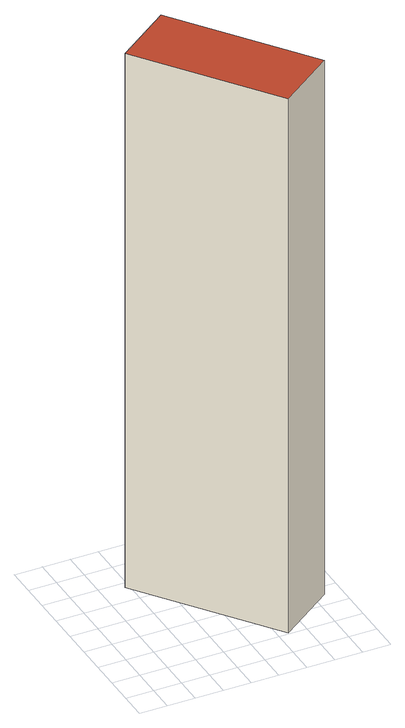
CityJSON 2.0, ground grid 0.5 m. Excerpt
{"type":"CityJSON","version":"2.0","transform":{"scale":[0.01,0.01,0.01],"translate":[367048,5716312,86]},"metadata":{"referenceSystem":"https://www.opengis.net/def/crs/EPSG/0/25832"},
"CityObjects":{
"building1":{"type":"Building","attributes":{"Geometrietyp2DReferenz":"3000","Gemeindeschluessel":"05513000","function":"31001_2523","roofType":"9999","measuredHeight":10.28},"address":[{"country":"Germany","locality":"Gelsenkirchen","thoroughfareNumber":"55a","thoroughfareName":"Ressestraße"}],"geometry":[{"type":"Solid","lod":"2","boundaries":[[[[0,1,2,3]],[[1,4,5,2]],[[0,6,4,1]],[[3,7,6,0]],[[2,5,7,3]],[[4,6,7,5]]]],"semantics":{"surfaces":[{"type":"RoofSurface"},{"type":"WallSurface"},{"type":"GroundSurface"}],"values":[[0,1,1,1,1,2]]}}]}
},
"vertices":[
[268,53,1068],[370,128,1068],[194,363,1068],[92,288,1068],[370,128,41],[194,363,41],[268,53,41],[92,288,41]
]}
